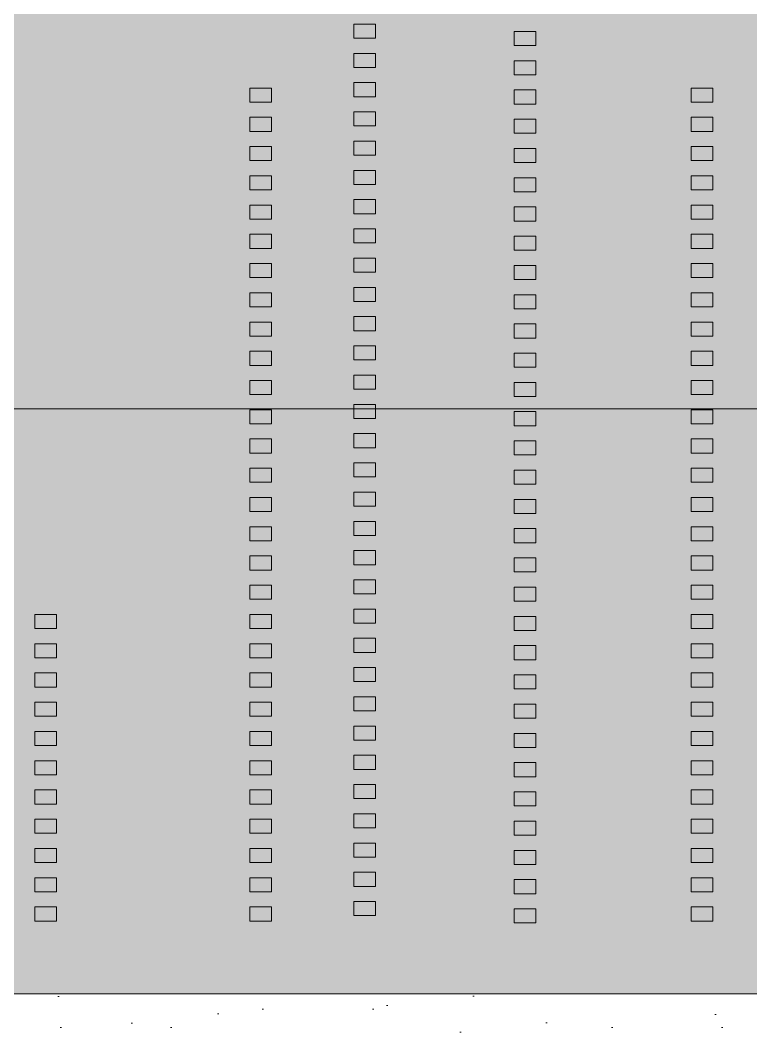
# Model space of a CAD drawing. Header units: millimetres. Extents: x 476571643 to 477489869, y 4620928210 to 4621294454.
# Drawn here: x 477340317 to 477343691, y 4621033012 to 4621037681 of the extents above; entities that cross this region are included whole.
import ezdxf

# ---------------------------------------------------------------- set-up
doc = ezdxf.new("R2010")
doc.units = ezdxf.units.MM
doc.header["$MEASUREMENT"] = 0
doc.layers.add('New_2D Drafting - General_Pen_No__30_Pen_No__9_Pen_No__9_Pen_No__254', color=7, linetype='Continuous', lineweight=0, true_color=0xcccccc)
for name, color, linetype, lineweight in [('New_2D Drafting - General_Pen_No__30_Pen_No__9_Pen_No__9_Pen_No__42', 250, 'Continuous', 0), ('New_2D Drafting - General_Pen_No__30_Pen_No__9_Pen_No__9_Pen_No__7', 7, 'Continuous', 0), ('New_Structural - Bearing_Pen_No__250', 7, 'Continuous', 0), ('zoma_Pen_No__5_Pen_No__142', 142, 'Continuous', 0)]:
    doc.layers.add(name, color=color, linetype=linetype, lineweight=lineweight)
doc.layers.add('zoma_Pen_No__5', color=7, linetype='Continuous')

# ---------------------------------------------------------------- blocks, each defined once
blk = doc.blocks.new('Line_122', base_point=(477337080.7, 4621035887.1))
at = {"layer": 'zoma_Pen_No__5_Pen_No__142', "color": 142, "linetype": 'Continuous', "lineweight": 0}
blk.add_line((477337180.7, 4621035887.1), (477367891.1, 4621035887.1), dxfattribs=at)

msp = doc.modelspace()

# ---------------------------------------------------------------- hatches: boundary and pattern name
at = {"layer": 'New_2D Drafting - General_Pen_No__30_Pen_No__9_Pen_No__9_Pen_No__254', "linetype": 'Continuous', "lineweight": 0, "true_color": 0xcccccc}
h = msp.add_hatch(dxfattribs=at)
h.set_pattern_fill('BRICK___RUNNING_BOND', color=254, style=0, pattern_type=2)
h.set_pattern_definition([(180, (477344577, 4621041395.33), (0, 66.64), []), (90, (477344577, 4621041395.33), (244.8, 0), [66.64, -66.64]), (90, (477344454.6, 4621041461.97), (244.8, 0), [66.64, -66.64])])
h.paths.add_polyline_path([(477337406.639, 4621035816.115), (477337477.043, 4621035816.115), (477337477.043, 4621033186.772), (477337481.597, 4621033186.115), (477355176.646, 4621033186.115), (477355176.646, 4621036386.104), (477355176.646, 4621046385.712), (477337406.646, 4621046385.708), (477337406.646, 4621045926.117)])
h.paths.add_polyline_path([(477346352.317, 4621038886.115), (477347952.751, 4621038886.115), (477347952.751, 4621037286.115), (477346352.317, 4621037286.115)], flags=0)
h.paths.add_polyline_path([(477347952.751, 4621040486.115), (477346352.317, 4621040486.115), (477346352.317, 4621042086.115), (477347952.751, 4621042086.115)], flags=0)
h.paths.add_polyline_path([(477347952.751, 4621034086.115), (477347952.751, 4621035686.115), (477346352.751, 4621035686.115), (477346352.751, 4621034086.115)], flags=0)
h.paths.add_polyline_path([(477347952.751, 4621043686.116), (477347952.751, 4621045286.115), (477346352.751, 4621045286.115), (477346352.751, 4621043686.116)], flags=0)
at = {"layer": 'New_2D Drafting - General_Pen_No__30_Pen_No__9_Pen_No__9_Pen_No__42', "linetype": 'Continuous', "lineweight": 0, "true_color": 0xc7c8ca}
h = msp.add_hatch(dxfattribs=at)
h.set_pattern_fill('CUT_STONE', color=9, style=0, pattern_type=2)
h.set_pattern_definition([(135, (477344577, 4621042195.33), (254.5584, 254.5584), [0, -240, 0, -360]), (70, (477343777, 4621042195.33), (-338.289, 123.127), [0, -176, 0, -304])])
h.paths.add_polyline_path([(477355176.703, 4621033186.115), (477337481.597, 4621033186.115), (477355176.703, 4621030886.115)])

# ---------------------------------------------------------------- linework, layer by layer
at = {"layer": 'New_2D Drafting - General_Pen_No__30_Pen_No__9_Pen_No__9_Pen_No__7', "color": 7, "linetype": 'Continuous', "lineweight": 0, "flags": 128}
for points in [[(477337406.639, 4621035816.115), (477337477.043, 4621035816.115), (477337477.043, 4621033186.772), (477337481.597, 4621033186.115), (477355176.646, 4621033186.115), (477355176.646, 4621036386.104), (477355176.646, 4621046385.712), (477337406.646, 4621046385.708), (477337406.646, 4621045926.117)], [(477355176.703, 4621033186.115), (477337481.597, 4621033186.115), (477355176.703, 4621030886.115)]]:
    msp.add_lwpolyline(points, close=True, dxfattribs=at)
at = {"layer": 'New_Structural - Bearing_Pen_No__250', "color": 7, "linetype": 'Continuous', "lineweight": 0}
for p, q in [((477341857.057, 4621037597.732), (477341857.057, 4621037662.732)), ((477341957.057, 4621037662.732), (477341857.057, 4621037662.732)), ((477341957.057, 4621037597.732), (477341957.057, 4621037662.732)), ((477342597.578, 4621037563.991), (477342597.578, 4621037628.991)), ((477342697.578, 4621037628.991), (477342597.578, 4621037628.991)), ((477342697.578, 4621037563.991), (477342697.578, 4621037628.991)), ((477341957.057, 4621037597.732), (477341857.057, 4621037597.732)), ((477341857.057, 4621037462.732), (477341857.057, 4621037527.732)), ((477341957.057, 4621037527.732), (477341857.057, 4621037527.732)), ((477341957.057, 4621037462.732), (477341957.057, 4621037527.732)), ((477342697.578, 4621037563.991), (477342597.578, 4621037563.991)), ((477342597.578, 4621037428.991), (477342597.578, 4621037493.991)), ((477342697.578, 4621037493.991), (477342597.578, 4621037493.991)), ((477342697.578, 4621037428.991), (477342697.578, 4621037493.991)), ((477341957.057, 4621037462.732), (477341857.057, 4621037462.732)), ((477341857.057, 4621037327.732), (477341857.057, 4621037392.732)), ((477341957.057, 4621037392.732), (477341857.057, 4621037392.732)), ((477341957.057, 4621037327.732), (477341957.057, 4621037392.732)), ((477342697.578, 4621037428.991), (477342597.578, 4621037428.991)), ((477341377.185, 4621037302.856), (477341377.185, 4621037367.856)), ((477341477.185, 4621037367.856), (477341377.185, 4621037367.856)), ((477341477.185, 4621037302.856), (477341477.185, 4621037367.856)), ((477342597.578, 4621037293.991), (477342597.578, 4621037358.991)), ((477342697.578, 4621037358.991), (477342597.578, 4621037358.991)), ((477342697.578, 4621037293.991), (477342697.578, 4621037358.991)), ((477343415.4, 4621037302.856), (477343415.4, 4621037367.856)), ((477343515.4, 4621037367.856), (477343415.4, 4621037367.856)), ((477343515.4, 4621037302.856), (477343515.4, 4621037367.856)), ((477341477.185, 4621037302.856), (477341377.185, 4621037302.856)), ((477341957.057, 4621037327.732), (477341857.057, 4621037327.732)), ((477342697.578, 4621037293.991), (477342597.578, 4621037293.991)), ((477343515.4, 4621037302.856), (477343415.4, 4621037302.856)), ((477341857.057, 4621037192.732), (477341857.057, 4621037257.732)), ((477341957.057, 4621037257.732), (477341857.057, 4621037257.732)), ((477341957.057, 4621037192.732), (477341957.057, 4621037257.732)), ((477341377.185, 4621037167.856), (477341377.185, 4621037232.856)), ((477341477.185, 4621037232.856), (477341377.185, 4621037232.856)), ((477341477.185, 4621037167.856), (477341477.185, 4621037232.856)), ((477342597.578, 4621037158.991), (477342597.578, 4621037223.991)), ((477342697.578, 4621037223.991), (477342597.578, 4621037223.991)), ((477342697.578, 4621037158.991), (477342697.578, 4621037223.991)), ((477343415.4, 4621037167.856), (477343415.4, 4621037232.856)), ((477343515.4, 4621037232.856), (477343415.4, 4621037232.856)), ((477343515.4, 4621037167.856), (477343515.4, 4621037232.856)), ((477341477.185, 4621037167.856), (477341377.185, 4621037167.856)), ((477341957.057, 4621037192.732), (477341857.057, 4621037192.732)), ((477342697.578, 4621037158.991), (477342597.578, 4621037158.991)), ((477343515.4, 4621037167.856), (477343415.4, 4621037167.856)), ((477341857.057, 4621037057.732), (477341857.057, 4621037122.732)), ((477341957.057, 4621037122.732), (477341857.057, 4621037122.732)), ((477341957.057, 4621037057.732), (477341957.057, 4621037122.732)), ((477341377.185, 4621037032.856), (477341377.185, 4621037097.856)), ((477341477.185, 4621037097.856), (477341377.185, 4621037097.856)), ((477341477.185, 4621037032.856), (477341477.185, 4621037097.856)), ((477341957.057, 4621037057.732), (477341857.057, 4621037057.732)), ((477342597.578, 4621037023.991), (477342597.578, 4621037088.991)), ((477342697.578, 4621037088.991), (477342597.578, 4621037088.991)), ((477342697.578, 4621037023.991), (477342697.578, 4621037088.991)), ((477343415.4, 4621037032.856), (477343415.4, 4621037097.856)), ((477343515.4, 4621037097.856), (477343415.4, 4621037097.856)), ((477343515.4, 4621037032.856), (477343515.4, 4621037097.856)), ((477341477.185, 4621037032.856), (477341377.185, 4621037032.856)), ((477342697.578, 4621037023.991), (477342597.578, 4621037023.991)), ((477343515.4, 4621037032.856), (477343415.4, 4621037032.856)), ((477341857.057, 4621036922.732), (477341857.057, 4621036987.732)), ((477341957.057, 4621036987.732), (477341857.057, 4621036987.732)), ((477341957.057, 4621036922.732), (477341957.057, 4621036987.732)), ((477341377.185, 4621036897.856), (477341377.185, 4621036962.856)), ((477341477.185, 4621036962.856), (477341377.185, 4621036962.856)), ((477341477.185, 4621036897.856), (477341477.185, 4621036962.856)), ((477341957.057, 4621036922.732), (477341857.057, 4621036922.732)), ((477342597.578, 4621036888.991), (477342597.578, 4621036953.991)), ((477342697.578, 4621036953.991), (477342597.578, 4621036953.991)), ((477342697.578, 4621036888.991), (477342697.578, 4621036953.991)), ((477343415.4, 4621036897.856), (477343415.4, 4621036962.856)), ((477343515.4, 4621036962.856), (477343415.4, 4621036962.856)), ((477343515.4, 4621036897.856), (477343515.4, 4621036962.856)), ((477341477.185, 4621036897.856), (477341377.185, 4621036897.856)), ((477342697.578, 4621036888.991), (477342597.578, 4621036888.991)), ((477343515.4, 4621036897.856), (477343415.4, 4621036897.856)), ((477341377.185, 4621036762.856), (477341377.185, 4621036827.856)), ((477341477.185, 4621036827.856), (477341377.185, 4621036827.856)), ((477341477.185, 4621036762.856), (477341477.185, 4621036827.856)), ((477341857.057, 4621036787.732), (477341857.057, 4621036852.732)), ((477341957.057, 4621036852.732), (477341857.057, 4621036852.732)), ((477341957.057, 4621036787.732), (477341957.057, 4621036852.732)), ((477343415.4, 4621036762.856), (477343415.4, 4621036827.856)), ((477343515.4, 4621036827.856), (477343415.4, 4621036827.856)), ((477343515.4, 4621036762.856), (477343515.4, 4621036827.856)), ((477341957.057, 4621036787.732), (477341857.057, 4621036787.732)), ((477342597.578, 4621036753.991), (477342597.578, 4621036818.991)), ((477342697.578, 4621036818.991), (477342597.578, 4621036818.991)), ((477342697.578, 4621036753.991), (477342697.578, 4621036818.991)), ((477341477.185, 4621036762.856), (477341377.185, 4621036762.856)), ((477342697.578, 4621036753.991), (477342597.578, 4621036753.991)), ((477343515.4, 4621036762.856), (477343415.4, 4621036762.856)), ((477341377.185, 4621036627.856), (477341377.185, 4621036692.856)), ((477341477.185, 4621036692.856), (477341377.185, 4621036692.856)), ((477341477.185, 4621036627.856), (477341477.185, 4621036692.856)), ((477341857.057, 4621036652.732), (477341857.057, 4621036717.732)), ((477341957.057, 4621036717.732), (477341857.057, 4621036717.732)), ((477341957.057, 4621036652.732), (477341957.057, 4621036717.732)), ((477342597.578, 4621036618.991), (477342597.578, 4621036683.991)), ((477342697.578, 4621036683.991), (477342597.578, 4621036683.991)), ((477342697.578, 4621036618.991), (477342697.578, 4621036683.991)), ((477343415.4, 4621036627.856), (477343415.4, 4621036692.856)), ((477343515.4, 4621036692.856), (477343415.4, 4621036692.856)), ((477343515.4, 4621036627.856), (477343515.4, 4621036692.856)), ((477341957.057, 4621036652.732), (477341857.057, 4621036652.732)), ((477341477.185, 4621036627.856), (477341377.185, 4621036627.856)), ((477342697.578, 4621036618.991), (477342597.578, 4621036618.991)), ((477343515.4, 4621036627.856), (477343415.4, 4621036627.856)), ((477341377.185, 4621036492.856), (477341377.185, 4621036557.856)), ((477341477.185, 4621036557.856), (477341377.185, 4621036557.856)), ((477341477.185, 4621036492.856), (477341477.185, 4621036557.856)), ((477341857.057, 4621036517.732), (477341857.057, 4621036582.732)), ((477341957.057, 4621036582.732), (477341857.057, 4621036582.732)), ((477341957.057, 4621036517.732), (477341957.057, 4621036582.732)), ((477342597.578, 4621036483.991), (477342597.578, 4621036548.991)), ((477342697.578, 4621036548.991), (477342597.578, 4621036548.991)), ((477342697.578, 4621036483.991), (477342697.578, 4621036548.991)), ((477343415.4, 4621036492.856), (477343415.4, 4621036557.856)), ((477343515.4, 4621036557.856), (477343415.4, 4621036557.856)), ((477343515.4, 4621036492.856), (477343515.4, 4621036557.856)), ((477341957.057, 4621036517.732), (477341857.057, 4621036517.732)), ((477341477.185, 4621036492.856), (477341377.185, 4621036492.856)), ((477342697.578, 4621036483.991), (477342597.578, 4621036483.991)), ((477343515.4, 4621036492.856), (477343415.4, 4621036492.856)), ((477341377.185, 4621036357.856), (477341377.185, 4621036422.856)), ((477341477.185, 4621036422.856), (477341377.185, 4621036422.856)), ((477341477.185, 4621036357.856), (477341477.185, 4621036422.856)), ((477341857.057, 4621036382.732), (477341857.057, 4621036447.732)), ((477341957.057, 4621036447.732), (477341857.057, 4621036447.732)), ((477341957.057, 4621036382.732), (477341957.057, 4621036447.732)), ((477342597.578, 4621036348.991), (477342597.578, 4621036413.991)), ((477342697.578, 4621036413.991), (477342597.578, 4621036413.991)), ((477342697.578, 4621036348.991), (477342697.578, 4621036413.991)), ((477343415.4, 4621036357.856), (477343415.4, 4621036422.856)), ((477343515.4, 4621036422.856), (477343415.4, 4621036422.856)), ((477343515.4, 4621036357.856), (477343515.4, 4621036422.856)), ((477341477.185, 4621036357.856), (477341377.185, 4621036357.856)), ((477341957.057, 4621036382.732), (477341857.057, 4621036382.732)), ((477343515.4, 4621036357.856), (477343415.4, 4621036357.856)), ((477341857.057, 4621036247.732), (477341857.057, 4621036312.732)), ((477341957.057, 4621036312.732), (477341857.057, 4621036312.732)), ((477341957.057, 4621036247.732), (477341957.057, 4621036312.732)), ((477342697.578, 4621036348.991), (477342597.578, 4621036348.991)), ((477341377.185, 4621036222.856), (477341377.185, 4621036287.856)), ((477341477.185, 4621036287.856), (477341377.185, 4621036287.856)), ((477341477.185, 4621036222.856), (477341477.185, 4621036287.856)), ((477342597.578, 4621036213.991), (477342597.578, 4621036278.991)), ((477342697.578, 4621036278.991), (477342597.578, 4621036278.991)), ((477342697.578, 4621036213.991), (477342697.578, 4621036278.991)), ((477343415.4, 4621036222.856), (477343415.4, 4621036287.856)), ((477343515.4, 4621036287.856), (477343415.4, 4621036287.856)), ((477343515.4, 4621036222.856), (477343515.4, 4621036287.856)), ((477341477.185, 4621036222.856), (477341377.185, 4621036222.856)), ((477341957.057, 4621036247.732), (477341857.057, 4621036247.732)), ((477343515.4, 4621036222.856), (477343415.4, 4621036222.856)), ((477341857.057, 4621036112.732), (477341857.057, 4621036177.732)), ((477341957.057, 4621036177.732), (477341857.057, 4621036177.732)), ((477341957.057, 4621036112.732), (477341957.057, 4621036177.732)), ((477342697.578, 4621036213.991), (477342597.578, 4621036213.991)), ((477341377.185, 4621036087.856), (477341377.185, 4621036152.856)), ((477341477.185, 4621036152.856), (477341377.185, 4621036152.856)), ((477341477.185, 4621036087.856), (477341477.185, 4621036152.856)), ((477342597.578, 4621036078.991), (477342597.578, 4621036143.991)), ((477342697.578, 4621036143.991), (477342597.578, 4621036143.991)), ((477342697.578, 4621036078.991), (477342697.578, 4621036143.991)), ((477343415.4, 4621036087.856), (477343415.4, 4621036152.856)), ((477343515.4, 4621036152.856), (477343415.4, 4621036152.856)), ((477343515.4, 4621036087.856), (477343515.4, 4621036152.856)), ((477341477.185, 4621036087.856), (477341377.185, 4621036087.856)), ((477341957.057, 4621036112.732), (477341857.057, 4621036112.732)), ((477342697.578, 4621036078.991), (477342597.578, 4621036078.991)), ((477343515.4, 4621036087.856), (477343415.4, 4621036087.856)), ((477341857.057, 4621035977.732), (477341857.057, 4621036042.732)), ((477341957.057, 4621036042.732), (477341857.057, 4621036042.732)), ((477341957.057, 4621035977.732), (477341957.057, 4621036042.732)), ((477341377.185, 4621035952.856), (477341377.185, 4621036017.856)), ((477341477.185, 4621036017.856), (477341377.185, 4621036017.856)), ((477341477.185, 4621035952.856), (477341477.185, 4621036017.856)), ((477342597.578, 4621035943.991), (477342597.578, 4621036008.991)), ((477342697.578, 4621036008.991), (477342597.578, 4621036008.991)), ((477342697.578, 4621035943.991), (477342697.578, 4621036008.991)), ((477343415.4, 4621035952.856), (477343415.4, 4621036017.856)), ((477343515.4, 4621036017.856), (477343415.4, 4621036017.856)), ((477343515.4, 4621035952.856), (477343515.4, 4621036017.856)), ((477341477.185, 4621035952.856), (477341377.185, 4621035952.856)), ((477341957.057, 4621035977.732), (477341857.057, 4621035977.732)), ((477342697.578, 4621035943.991), (477342597.578, 4621035943.991)), ((477343515.4, 4621035952.856), (477343415.4, 4621035952.856)), ((477341857.057, 4621035842.732), (477341857.057, 4621035907.732)), ((477341957.057, 4621035907.732), (477341857.057, 4621035907.732)), ((477341957.057, 4621035842.732), (477341957.057, 4621035907.732)), ((477341377.185, 4621035817.856), (477341377.185, 4621035882.856)), ((477341477.185, 4621035882.856), (477341377.185, 4621035882.856)), ((477341477.185, 4621035817.856), (477341477.185, 4621035882.856)), ((477341957.057, 4621035842.732), (477341857.057, 4621035842.732)), ((477342597.578, 4621035808.991), (477342597.578, 4621035873.991)), ((477342697.578, 4621035873.991), (477342597.578, 4621035873.991)), ((477342697.578, 4621035808.991), (477342697.578, 4621035873.991)), ((477343415.4, 4621035817.856), (477343415.4, 4621035882.856)), ((477343515.4, 4621035882.856), (477343415.4, 4621035882.856)), ((477343515.4, 4621035817.856), (477343515.4, 4621035882.856)), ((477341477.185, 4621035817.856), (477341377.185, 4621035817.856)), ((477342697.578, 4621035808.991), (477342597.578, 4621035808.991)), ((477343515.4, 4621035817.856), (477343415.4, 4621035817.856)), ((477341857.057, 4621035707.732), (477341857.057, 4621035772.732)), ((477341957.057, 4621035772.732), (477341857.057, 4621035772.732)), ((477341957.057, 4621035707.732), (477341957.057, 4621035772.732)), ((477341377.185, 4621035682.856), (477341377.185, 4621035747.856)), ((477341477.185, 4621035747.856), (477341377.185, 4621035747.856)), ((477341477.185, 4621035682.856), (477341477.185, 4621035747.856)), ((477341957.057, 4621035707.732), (477341857.057, 4621035707.732)), ((477342597.578, 4621035673.991), (477342597.578, 4621035738.991)), ((477342697.578, 4621035738.991), (477342597.578, 4621035738.991)), ((477342697.578, 4621035673.991), (477342697.578, 4621035738.991)), ((477343415.4, 4621035682.856), (477343415.4, 4621035747.856)), ((477343515.4, 4621035747.856), (477343415.4, 4621035747.856)), ((477343515.4, 4621035682.856), (477343515.4, 4621035747.856)), ((477341477.185, 4621035682.856), (477341377.185, 4621035682.856)), ((477342697.578, 4621035673.991), (477342597.578, 4621035673.991)), ((477343515.4, 4621035682.856), (477343415.4, 4621035682.856)), ((477341377.185, 4621035547.856), (477341377.185, 4621035612.856)), ((477341477.185, 4621035612.856), (477341377.185, 4621035612.856)), ((477341477.185, 4621035547.856), (477341477.185, 4621035612.856)), ((477341857.057, 4621035572.732), (477341857.057, 4621035637.732)), ((477341957.057, 4621035637.732), (477341857.057, 4621035637.732)), ((477341957.057, 4621035572.732), (477341957.057, 4621035637.732)), ((477343415.4, 4621035547.856), (477343415.4, 4621035612.856)), ((477343515.4, 4621035612.856), (477343415.4, 4621035612.856)), ((477343515.4, 4621035547.856), (477343515.4, 4621035612.856)), ((477341957.057, 4621035572.732), (477341857.057, 4621035572.732)), ((477342597.578, 4621035538.991), (477342597.578, 4621035603.991)), ((477342697.578, 4621035603.991), (477342597.578, 4621035603.991)), ((477342697.578, 4621035538.991), (477342697.578, 4621035603.991)), ((477341477.185, 4621035547.856), (477341377.185, 4621035547.856)), ((477342697.578, 4621035538.991), (477342597.578, 4621035538.991)), ((477343515.4, 4621035547.856), (477343415.4, 4621035547.856)), ((477341377.185, 4621035412.856), (477341377.185, 4621035477.856)), ((477341477.185, 4621035477.856), (477341377.185, 4621035477.856)), ((477341477.185, 4621035412.856), (477341477.185, 4621035477.856)), ((477341857.057, 4621035437.732), (477341857.057, 4621035502.732)), ((477341957.057, 4621035502.732), (477341857.057, 4621035502.732)), ((477341957.057, 4621035437.732), (477341957.057, 4621035502.732)), ((477343415.4, 4621035412.856), (477343415.4, 4621035477.856)), ((477343515.4, 4621035477.856), (477343415.4, 4621035477.856)), ((477343515.4, 4621035412.856), (477343515.4, 4621035477.856)), ((477341957.057, 4621035437.732), (477341857.057, 4621035437.732)), ((477342597.578, 4621035403.991), (477342597.578, 4621035468.991)), ((477342697.578, 4621035468.991), (477342597.578, 4621035468.991)), ((477342697.578, 4621035403.991), (477342697.578, 4621035468.991)), ((477341477.185, 4621035412.856), (477341377.185, 4621035412.856)), ((477342697.578, 4621035403.991), (477342597.578, 4621035403.991)), ((477343515.4, 4621035412.856), (477343415.4, 4621035412.856)), ((477341377.185, 4621035277.856), (477341377.185, 4621035342.856)), ((477341477.185, 4621035342.856), (477341377.185, 4621035342.856)), ((477341477.185, 4621035277.856), (477341477.185, 4621035342.856)), ((477341857.057, 4621035302.732), (477341857.057, 4621035367.732)), ((477341957.057, 4621035367.732), (477341857.057, 4621035367.732)), ((477341957.057, 4621035302.732), (477341957.057, 4621035367.732)), ((477342597.578, 4621035268.991), (477342597.578, 4621035333.991)), ((477342697.578, 4621035333.991), (477342597.578, 4621035333.991)), ((477342697.578, 4621035268.991), (477342697.578, 4621035333.991)), ((477343415.4, 4621035277.856), (477343415.4, 4621035342.856)), ((477343515.4, 4621035342.856), (477343415.4, 4621035342.856)), ((477343515.4, 4621035277.856), (477343515.4, 4621035342.856)), ((477341957.057, 4621035302.732), (477341857.057, 4621035302.732)), ((477341477.185, 4621035277.856), (477341377.185, 4621035277.856)), ((477342697.578, 4621035268.991), (477342597.578, 4621035268.991)), ((477343515.4, 4621035277.856), (477343415.4, 4621035277.856)), ((477341377.185, 4621035142.856), (477341377.185, 4621035207.856)), ((477341477.185, 4621035207.856), (477341377.185, 4621035207.856)), ((477341477.185, 4621035142.856), (477341477.185, 4621035207.856)), ((477341857.057, 4621035167.732), (477341857.057, 4621035232.732)), ((477341957.057, 4621035232.732), (477341857.057, 4621035232.732)), ((477341957.057, 4621035167.732), (477341957.057, 4621035232.732)), ((477342597.578, 4621035133.991), (477342597.578, 4621035198.991)), ((477342697.578, 4621035198.991), (477342597.578, 4621035198.991)), ((477342697.578, 4621035133.991), (477342697.578, 4621035198.991)), ((477343415.4, 4621035142.856), (477343415.4, 4621035207.856)), ((477343515.4, 4621035207.856), (477343415.4, 4621035207.856)), ((477343515.4, 4621035142.856), (477343515.4, 4621035207.856)), ((477341477.185, 4621035142.856), (477341377.185, 4621035142.856)), ((477341957.057, 4621035167.732), (477341857.057, 4621035167.732)), ((477343515.4, 4621035142.856), (477343415.4, 4621035142.856)), ((477341857.057, 4621035032.732), (477341857.057, 4621035097.732)), ((477341957.057, 4621035097.732), (477341857.057, 4621035097.732)), ((477341957.057, 4621035032.732), (477341957.057, 4621035097.732)), ((477342697.578, 4621035133.991), (477342597.578, 4621035133.991)), ((477341377.185, 4621035007.856), (477341377.185, 4621035072.856)), ((477341477.185, 4621035072.856), (477341377.185, 4621035072.856)), ((477341477.185, 4621035007.856), (477341477.185, 4621035072.856)), ((477342597.578, 4621034998.991), (477342597.578, 4621035063.991)), ((477342697.578, 4621035063.991), (477342597.578, 4621035063.991)), ((477342697.578, 4621034998.991), (477342697.578, 4621035063.991)), ((477343415.4, 4621035007.856), (477343415.4, 4621035072.856)), ((477343515.4, 4621035072.856), (477343415.4, 4621035072.856)), ((477343515.4, 4621035007.856), (477343515.4, 4621035072.856)), ((477341477.185, 4621035007.856), (477341377.185, 4621035007.856)), ((477341957.057, 4621035032.732), (477341857.057, 4621035032.732)), ((477343515.4, 4621035007.856), (477343415.4, 4621035007.856)), ((477341857.057, 4621034897.732), (477341857.057, 4621034962.732)), ((477341957.057, 4621034962.732), (477341857.057, 4621034962.732)), ((477341957.057, 4621034897.732), (477341957.057, 4621034962.732)), ((477342697.578, 4621034998.991), (477342597.578, 4621034998.991)), ((477340383.862, 4621034872.856), (477340383.862, 4621034937.856)), ((477340483.862, 4621034937.856), (477340383.862, 4621034937.856)), ((477340483.862, 4621034872.856), (477340483.862, 4621034937.856)), ((477341377.185, 4621034872.856), (477341377.185, 4621034937.856)), ((477341477.185, 4621034937.856), (477341377.185, 4621034937.856)), ((477341477.185, 4621034872.856), (477341477.185, 4621034937.856)), ((477342597.578, 4621034863.991), (477342597.578, 4621034928.991)), ((477342697.578, 4621034928.991), (477342597.578, 4621034928.991)), ((477342697.578, 4621034863.991), (477342697.578, 4621034928.991)), ((477343415.4, 4621034872.856), (477343415.4, 4621034937.856)), ((477343515.4, 4621034937.856), (477343415.4, 4621034937.856)), ((477343515.4, 4621034872.856), (477343515.4, 4621034937.856)), ((477340483.862, 4621034872.856), (477340383.862, 4621034872.856)), ((477341477.185, 4621034872.856), (477341377.185, 4621034872.856)), ((477341957.057, 4621034897.732), (477341857.057, 4621034897.732)), ((477342697.578, 4621034863.991), (477342597.578, 4621034863.991)), ((477343515.4, 4621034872.856), (477343415.4, 4621034872.856)), ((477341857.057, 4621034762.732), (477341857.057, 4621034827.732)), ((477341957.057, 4621034827.732), (477341857.057, 4621034827.732)), ((477341957.057, 4621034762.732), (477341957.057, 4621034827.732)), ((477340383.862, 4621034737.856), (477340383.862, 4621034802.856)), ((477340483.862, 4621034802.856), (477340383.862, 4621034802.856)), ((477340483.862, 4621034737.856), (477340483.862, 4621034802.856)), ((477341377.185, 4621034737.856), (477341377.185, 4621034802.856)), ((477341477.185, 4621034802.856), (477341377.185, 4621034802.856)), ((477341477.185, 4621034737.856), (477341477.185, 4621034802.856)), ((477342597.578, 4621034728.991), (477342597.578, 4621034793.991)), ((477342697.578, 4621034793.991), (477342597.578, 4621034793.991)), ((477342697.578, 4621034728.991), (477342697.578, 4621034793.991)), ((477343415.4, 4621034737.856), (477343415.4, 4621034802.856)), ((477343515.4, 4621034802.856), (477343415.4, 4621034802.856)), ((477343515.4, 4621034737.856), (477343515.4, 4621034802.856)), ((477340483.862, 4621034737.856), (477340383.862, 4621034737.856)), ((477341477.185, 4621034737.856), (477341377.185, 4621034737.856)), ((477341957.057, 4621034762.732), (477341857.057, 4621034762.732)), ((477342697.578, 4621034728.991), (477342597.578, 4621034728.991)), ((477343515.4, 4621034737.856), (477343415.4, 4621034737.856)), ((477341857.057, 4621034627.732), (477341857.057, 4621034692.732)), ((477341957.057, 4621034692.732), (477341857.057, 4621034692.732)), ((477341957.057, 4621034627.732), (477341957.057, 4621034692.732)), ((477340383.862, 4621034602.856), (477340383.862, 4621034667.856)), ((477340483.862, 4621034667.856), (477340383.862, 4621034667.856)), ((477340483.862, 4621034602.856), (477340483.862, 4621034667.856)), ((477341377.185, 4621034602.856), (477341377.185, 4621034667.856)), ((477341477.185, 4621034667.856), (477341377.185, 4621034667.856)), ((477341477.185, 4621034602.856), (477341477.185, 4621034667.856)), ((477342597.578, 4621034593.991), (477342597.578, 4621034658.991)), ((477342697.578, 4621034658.991), (477342597.578, 4621034658.991)), ((477342697.578, 4621034593.991), (477342697.578, 4621034658.991)), ((477343415.4, 4621034602.856), (477343415.4, 4621034667.856)), ((477343515.4, 4621034667.856), (477343415.4, 4621034667.856)), ((477343515.4, 4621034602.856), (477343515.4, 4621034667.856)), ((477340483.862, 4621034602.856), (477340383.862, 4621034602.856)), ((477341477.185, 4621034602.856), (477341377.185, 4621034602.856)), ((477341957.057, 4621034627.732), (477341857.057, 4621034627.732)), ((477342697.578, 4621034593.991), (477342597.578, 4621034593.991)), ((477343515.4, 4621034602.856), (477343415.4, 4621034602.856)), ((477341857.057, 4621034492.732), (477341857.057, 4621034557.732)), ((477341957.057, 4621034557.732), (477341857.057, 4621034557.732)), ((477341957.057, 4621034492.732), (477341957.057, 4621034557.732)), ((477340383.862, 4621034467.856), (477340383.862, 4621034532.856)), ((477340483.862, 4621034532.856), (477340383.862, 4621034532.856)), ((477340483.862, 4621034467.856), (477340483.862, 4621034532.856)), ((477341377.185, 4621034467.856), (477341377.185, 4621034532.856)), ((477341477.185, 4621034532.856), (477341377.185, 4621034532.856)), ((477341477.185, 4621034467.856), (477341477.185, 4621034532.856)), ((477341957.057, 4621034492.732), (477341857.057, 4621034492.732)), ((477342597.578, 4621034458.991), (477342597.578, 4621034523.991)), ((477342697.578, 4621034523.991), (477342597.578, 4621034523.991)), ((477342697.578, 4621034458.991), (477342697.578, 4621034523.991)), ((477343415.4, 4621034467.856), (477343415.4, 4621034532.856)), ((477343515.4, 4621034532.856), (477343415.4, 4621034532.856)), ((477343515.4, 4621034467.856), (477343515.4, 4621034532.856)), ((477340483.862, 4621034467.856), (477340383.862, 4621034467.856)), ((477341477.185, 4621034467.856), (477341377.185, 4621034467.856)), ((477342697.578, 4621034458.991), (477342597.578, 4621034458.991)), ((477343515.4, 4621034467.856), (477343415.4, 4621034467.856)), ((477340383.862, 4621034332.856), (477340383.862, 4621034397.856)), ((477340483.862, 4621034397.856), (477340383.862, 4621034397.856)), ((477340483.862, 4621034332.856), (477340483.862, 4621034397.856)), ((477341377.185, 4621034332.856), (477341377.185, 4621034397.856)), ((477341477.185, 4621034397.856), (477341377.185, 4621034397.856)), ((477341477.185, 4621034332.856), (477341477.185, 4621034397.856)), ((477341857.057, 4621034357.732), (477341857.057, 4621034422.732)), ((477341957.057, 4621034422.732), (477341857.057, 4621034422.732)), ((477341957.057, 4621034357.732), (477341957.057, 4621034422.732)), ((477343415.4, 4621034332.856), (477343415.4, 4621034397.856)), ((477343515.4, 4621034397.856), (477343415.4, 4621034397.856)), ((477343515.4, 4621034332.856), (477343515.4, 4621034397.856)), ((477341957.057, 4621034357.732), (477341857.057, 4621034357.732)), ((477342597.578, 4621034323.991), (477342597.578, 4621034388.991)), ((477342697.578, 4621034388.991), (477342597.578, 4621034388.991)), ((477342697.578, 4621034323.991), (477342697.578, 4621034388.991)), ((477340483.862, 4621034332.856), (477340383.862, 4621034332.856)), ((477341477.185, 4621034332.856), (477341377.185, 4621034332.856)), ((477342697.578, 4621034323.991), (477342597.578, 4621034323.991)), ((477343515.4, 4621034332.856), (477343415.4, 4621034332.856)), ((477340383.862, 4621034197.856), (477340383.862, 4621034262.856)), ((477340483.862, 4621034262.856), (477340383.862, 4621034262.856)), ((477340483.862, 4621034197.856), (477340483.862, 4621034262.856)), ((477341377.185, 4621034197.856), (477341377.185, 4621034262.856)), ((477341477.185, 4621034262.856), (477341377.185, 4621034262.856)), ((477341477.185, 4621034197.856), (477341477.185, 4621034262.856)), ((477341857.057, 4621034222.732), (477341857.057, 4621034287.732)), ((477341957.057, 4621034287.732), (477341857.057, 4621034287.732)), ((477341957.057, 4621034222.732), (477341957.057, 4621034287.732)), ((477343415.4, 4621034197.856), (477343415.4, 4621034262.856)), ((477343515.4, 4621034262.856), (477343415.4, 4621034262.856)), ((477343515.4, 4621034197.856), (477343515.4, 4621034262.856)), ((477341957.057, 4621034222.732), (477341857.057, 4621034222.732)), ((477342597.578, 4621034188.991), (477342597.578, 4621034253.991)), ((477342697.578, 4621034253.991), (477342597.578, 4621034253.991)), ((477342697.578, 4621034188.991), (477342697.578, 4621034253.991)), ((477340483.862, 4621034197.856), (477340383.862, 4621034197.856)), ((477341477.185, 4621034197.856), (477341377.185, 4621034197.856)), ((477342697.578, 4621034188.991), (477342597.578, 4621034188.991)), ((477343515.4, 4621034197.856), (477343415.4, 4621034197.856)), ((477340383.862, 4621034062.856), (477340383.862, 4621034127.856)), ((477340483.862, 4621034127.856), (477340383.862, 4621034127.856)), ((477340483.862, 4621034062.856), (477340483.862, 4621034127.856)), ((477341377.185, 4621034062.856), (477341377.185, 4621034127.856)), ((477341477.185, 4621034127.856), (477341377.185, 4621034127.856)), ((477341477.185, 4621034062.856), (477341477.185, 4621034127.856)), ((477341857.057, 4621034087.732), (477341857.057, 4621034152.732)), ((477341957.057, 4621034152.732), (477341857.057, 4621034152.732)), ((477341957.057, 4621034087.732), (477341957.057, 4621034152.732)), ((477342597.578, 4621034053.991), (477342597.578, 4621034118.991)), ((477342697.578, 4621034118.991), (477342597.578, 4621034118.991)), ((477342697.578, 4621034053.991), (477342697.578, 4621034118.991)), ((477343415.4, 4621034062.856), (477343415.4, 4621034127.856)), ((477343515.4, 4621034127.856), (477343415.4, 4621034127.856)), ((477343515.4, 4621034062.856), (477343515.4, 4621034127.856)), ((477341957.057, 4621034087.732), (477341857.057, 4621034087.732)), ((477340483.862, 4621034062.856), (477340383.862, 4621034062.856)), ((477341477.185, 4621034062.856), (477341377.185, 4621034062.856)), ((477342697.578, 4621034053.991), (477342597.578, 4621034053.991)), ((477343515.4, 4621034062.856), (477343415.4, 4621034062.856)), ((477340383.862, 4621033927.856), (477340383.862, 4621033992.856)), ((477340483.862, 4621033992.856), (477340383.862, 4621033992.856)), ((477340483.862, 4621033927.856), (477340483.862, 4621033992.856)), ((477341377.185, 4621033927.856), (477341377.185, 4621033992.856)), ((477341477.185, 4621033992.856), (477341377.185, 4621033992.856)), ((477341477.185, 4621033927.856), (477341477.185, 4621033992.856)), ((477341857.057, 4621033952.732), (477341857.057, 4621034017.732)), ((477341957.057, 4621034017.732), (477341857.057, 4621034017.732)), ((477341957.057, 4621033952.732), (477341957.057, 4621034017.732)), ((477342597.578, 4621033918.991), (477342597.578, 4621033983.991)), ((477342697.578, 4621033983.991), (477342597.578, 4621033983.991)), ((477342697.578, 4621033918.991), (477342697.578, 4621033983.991)), ((477343415.4, 4621033927.856), (477343415.4, 4621033992.856)), ((477343515.4, 4621033992.856), (477343415.4, 4621033992.856)), ((477343515.4, 4621033927.856), (477343515.4, 4621033992.856)), ((477341957.057, 4621033952.732), (477341857.057, 4621033952.732)), ((477340483.862, 4621033927.856), (477340383.862, 4621033927.856)), ((477341477.185, 4621033927.856), (477341377.185, 4621033927.856)), ((477341857.057, 4621033817.732), (477341857.057, 4621033882.732)), ((477341957.057, 4621033882.732), (477341857.057, 4621033882.732)), ((477341957.057, 4621033817.732), (477341957.057, 4621033882.732)), ((477342697.578, 4621033918.991), (477342597.578, 4621033918.991)), ((477343515.4, 4621033927.856), (477343415.4, 4621033927.856)), ((477340383.862, 4621033792.856), (477340383.862, 4621033857.856)), ((477340483.862, 4621033857.856), (477340383.862, 4621033857.856)), ((477340483.862, 4621033792.856), (477340483.862, 4621033857.856)), ((477341377.185, 4621033792.856), (477341377.185, 4621033857.856)), ((477341477.185, 4621033857.856), (477341377.185, 4621033857.856)), ((477341477.185, 4621033792.856), (477341477.185, 4621033857.856)), ((477342597.578, 4621033783.991), (477342597.578, 4621033848.991)), ((477342697.578, 4621033848.991), (477342597.578, 4621033848.991)), ((477342697.578, 4621033783.991), (477342697.578, 4621033848.991)), ((477343415.4, 4621033792.856), (477343415.4, 4621033857.856)), ((477343515.4, 4621033857.856), (477343415.4, 4621033857.856)), ((477343515.4, 4621033792.856), (477343515.4, 4621033857.856)), ((477340483.862, 4621033792.856), (477340383.862, 4621033792.856)), ((477341477.185, 4621033792.856), (477341377.185, 4621033792.856)), ((477341957.057, 4621033817.732), (477341857.057, 4621033817.732)), ((477343515.4, 4621033792.856), (477343415.4, 4621033792.856)), ((477341857.057, 4621033682.732), (477341857.057, 4621033747.732)), ((477341957.057, 4621033747.732), (477341857.057, 4621033747.732)), ((477341957.057, 4621033682.732), (477341957.057, 4621033747.732)), ((477342697.578, 4621033783.991), (477342597.578, 4621033783.991)), ((477340383.862, 4621033657.856), (477340383.862, 4621033722.856)), ((477340483.862, 4621033722.856), (477340383.862, 4621033722.856)), ((477340483.862, 4621033657.856), (477340483.862, 4621033722.856)), ((477341377.185, 4621033657.856), (477341377.185, 4621033722.856)), ((477341477.185, 4621033722.856), (477341377.185, 4621033722.856)), ((477341477.185, 4621033657.856), (477341477.185, 4621033722.856)), ((477342597.578, 4621033648.991), (477342597.578, 4621033713.991)), ((477342697.578, 4621033713.991), (477342597.578, 4621033713.991)), ((477342697.578, 4621033648.991), (477342697.578, 4621033713.991)), ((477343415.4, 4621033657.856), (477343415.4, 4621033722.856)), ((477343515.4, 4621033722.856), (477343415.4, 4621033722.856)), ((477343515.4, 4621033657.856), (477343515.4, 4621033722.856)), ((477340483.862, 4621033657.856), (477340383.862, 4621033657.856)), ((477341477.185, 4621033657.856), (477341377.185, 4621033657.856)), ((477341957.057, 4621033682.732), (477341857.057, 4621033682.732)), ((477342697.578, 4621033648.991), (477342597.578, 4621033648.991)), ((477343515.4, 4621033657.856), (477343415.4, 4621033657.856)), ((477341857.057, 4621033547.732), (477341857.057, 4621033612.732)), ((477341957.057, 4621033612.732), (477341857.057, 4621033612.732)), ((477341957.057, 4621033547.732), (477341957.057, 4621033612.732)), ((477340383.862, 4621033522.856), (477340383.862, 4621033587.856)), ((477340483.862, 4621033587.856), (477340383.862, 4621033587.856)), ((477340483.862, 4621033522.856), (477340483.862, 4621033587.856)), ((477341377.185, 4621033522.856), (477341377.185, 4621033587.856)), ((477341477.185, 4621033587.856), (477341377.185, 4621033587.856)), ((477341477.185, 4621033522.856), (477341477.185, 4621033587.856)), ((477342597.578, 4621033513.991), (477342597.578, 4621033578.991)), ((477342697.578, 4621033578.991), (477342597.578, 4621033578.991)), ((477342697.578, 4621033513.991), (477342697.578, 4621033578.991)), ((477343415.4, 4621033522.856), (477343415.4, 4621033587.856)), ((477343515.4, 4621033587.856), (477343415.4, 4621033587.856)), ((477343515.4, 4621033522.856), (477343515.4, 4621033587.856)), ((477340483.862, 4621033522.856), (477340383.862, 4621033522.856)), ((477341477.185, 4621033522.856), (477341377.185, 4621033522.856)), ((477341957.057, 4621033547.732), (477341857.057, 4621033547.732)), ((477342697.578, 4621033513.991), (477342597.578, 4621033513.991)), ((477343515.4, 4621033522.856), (477343415.4, 4621033522.856))]:
    msp.add_line(p, q, dxfattribs=at)

# ---------------------------------------------------------------- block references
at = {"layer": 'zoma_Pen_No__5', "color": 142, "linetype": 'Continuous', "lineweight": 0}
msp.add_blockref('Line_122', (477337080.674, 4621035887.063), dxfattribs=at)

doc.saveas('drawing.dxf')
